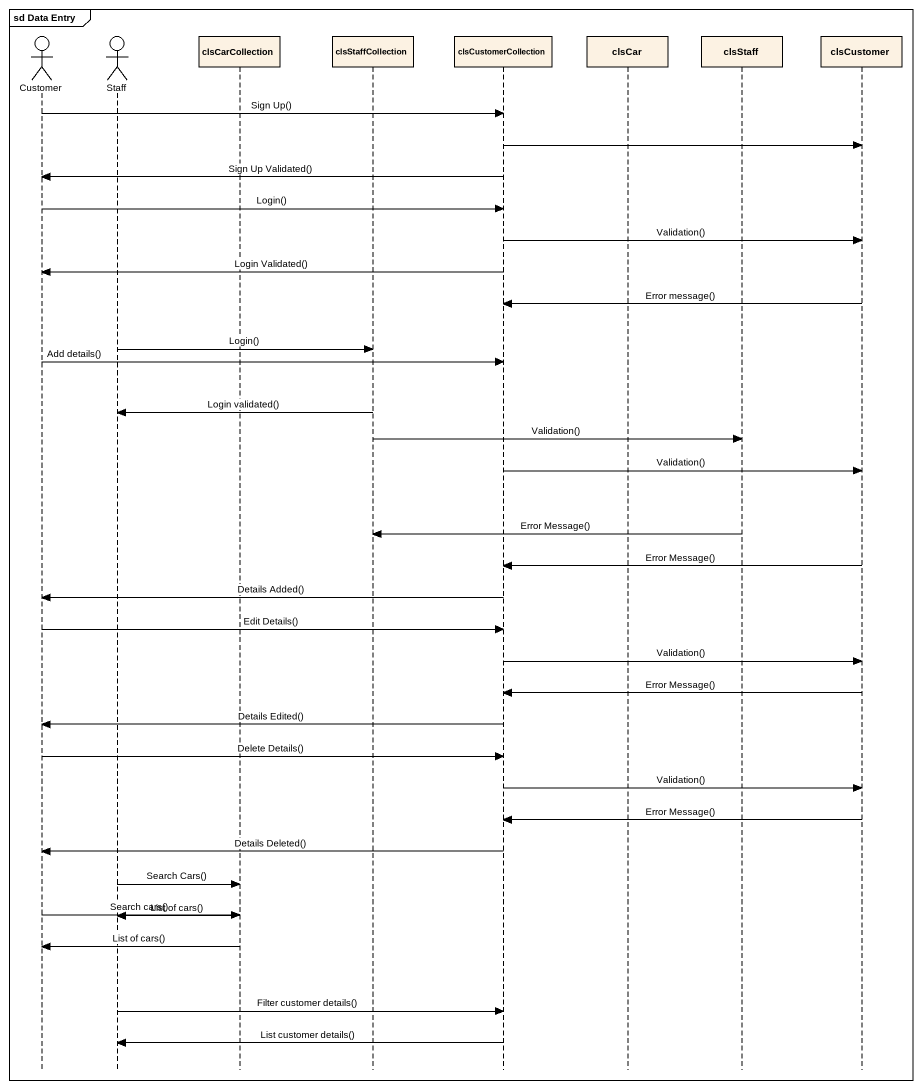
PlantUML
@startuml
mainframe sd Data Entry
hide footbox
actor Customer
actor Staff
participant clsCarCollection
participant clsStaffCollection
participant clsCustomerCollection
participant clsCar
participant clsStaff
participant clsCustomer

Customer -> clsCustomerCollection : Sign Up()
clsCustomerCollection -> clsCustomer
clsCustomerCollection -> Customer : Sign Up Validated()
Customer -> clsCustomerCollection : Login()
clsCustomerCollection -> clsCustomer : Validation()
clsCustomerCollection -> Customer : Login Validated()
clsCustomer -> clsCustomerCollection : Error message()
Staff -> clsStaffCollection : Login()
Customer -> clsCustomerCollection : Add details()
clsStaffCollection -> Staff : Login validated()
clsStaffCollection -> clsStaff : Validation()
clsCustomerCollection -> clsCustomer : Validation()
clsStaff -> clsStaffCollection : Error Message()
clsCustomer -> clsCustomerCollection : Error Message()
clsCustomerCollection -> Customer : Details Added()
Customer -> clsCustomerCollection : Edit Details()
clsCustomerCollection -> clsCustomer : Validation()
clsCustomer -> clsCustomerCollection : Error Message()
clsCustomerCollection -> Customer : Details Edited()
Customer -> clsCustomerCollection : Delete Details()
clsCustomerCollection -> clsCustomer : Validation()
clsCustomer -> clsCustomerCollection : Error Message()
clsCustomerCollection -> Customer : Details Deleted()
Staff -> clsCarCollection : Search Cars()
Customer -> clsCarCollection : Search cars()
clsCarCollection -> Staff : List of cars()
clsCarCollection -> Customer : List of cars()
Staff -> clsCustomerCollection : Filter customer details()
clsCustomerCollection -> Staff : List customer details()
@enduml
